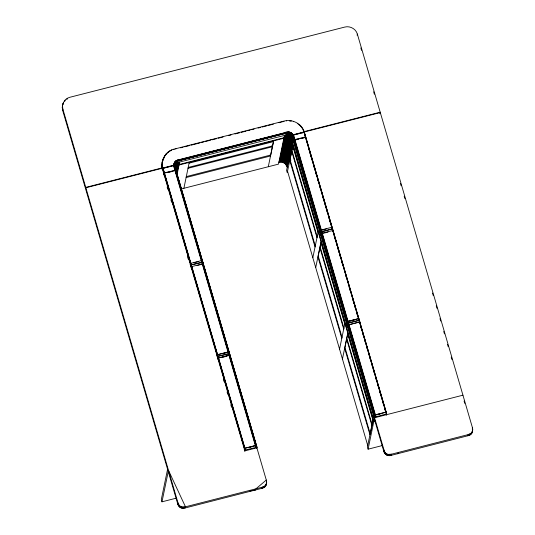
<?xml version="1.0" encoding="UTF-8"?>
<svg xmlns="http://www.w3.org/2000/svg" width="535" height="535" viewBox="0 0 535 535"><rect width="100%" height="100%" fill="white"/><g stroke="black" fill="none" stroke-linecap="round" stroke-linejoin="round"><path stroke-width="0.8" d="M174.731 161.978L175.139 162.332L174.129 166.345L174.517 164.747L175.547 163.463C177.138 158.594 173.093 163.075 173.989 165.161L162.593 168.07L162.513 168.465L173.741 165.596M161.817 168.204L161.891 169.033C160.988 160.66 165.068 151.104 174.049 149.151L284.138 121.037C292.331 118.85 301.733 123.719 304.301 131.884L292.906 134.793C291.675 131.978 288.104 131.316 285.496 132.513L179.125 159.677C175.975 159.637 174.109 162.834 173.989 165.161M256.746 448.404L256.974 447.3L174.477 165.429C173.052 162.994 179.118 157.384 177.072 162.694L175.547 163.463M288.632 131.938L288.211 134.486L177.072 162.694M176.015 163.135C176.289 162.72 176.844 159.972 175.587 161.048M175.701 161.182C172.471 164.191 176.43 167.936 175.727 171.32M176.53 162.874C176.697 162.439 177.466 159.744 176.115 160.674M62.274 107.542L62.642 105.014L62.274 107.542L62.662 110.384L85.513 188.541L85.747 187.397L62.896 109.24L62.508 106.398M164.74 167.522L162.513 168.465L162.018 164.339L162.306 161.697L162.225 162.092M162.393 169.682L162.894 168.264L173.494 165.549C174.831 165.883 175.092 163.469 174.183 163.095M174.457 164.753L174.858 162.807L174.417 162.52M174.724 167.682L174.791 166.947M174.504 164.526L173.962 164.339L174.169 165.121L174.343 163.155M266.33 484.523L266.657 482.63L266.296 480.049L256.867 447.808L244.869 450.871L162.232 168.251L85.854 187.758L85.62 188.902L177.68 503.763C178.282 507.207 182.014 509.173 185.237 507.949L262.759 488.107L265.427 486.409L266.657 482.63M304.341 132.245L292.819 135.128L291.956 137.187L383.755 451.139C384.351 454.583 388.082 456.549 391.306 455.325L467.904 435.757C471.837 435.283 473.595 430.869 472.365 427.425L380.305 112.564L303.92 132.071M288.211 134.486L288.786 134.546L289.288 132.011M63.484 102.406L62.729 104.82C63.464 101.182 66.266 98.112 69.938 97.256L344.754 27.071C349.93 25.66 355.889 28.83 357.347 34.046L380.198 112.203L379.957 113.346M62.354 108.959L62.595 107.816M62.662 110.384L62.896 109.24M64.802 101.289L65.043 100.145M66.982 99.523L67.223 98.38M162.841 159.53L162.754 159.925L163.315 158.554M163.677 157.477L163.596 157.872L166.111 154.207L169.729 150.95M162.145 166.612L162.098 163.944M164.72 155.952L164.8 155.565M166.111 154.207L166.198 153.819M167.763 152.662L167.843 152.268M163.616 174.932L164.245 172.892L175.955 170.143M202.879 262.304L176.015 170.344L164.479 173.039L164.298 173.467M171.835 149.894L170.351 150.99M173.969 149.546L174.049 149.151M175.828 149.071L175.908 148.676M174.183 165.776L174.477 163.208M174.798 164.272C174.45 162.038 177.673 159.069 179.245 160.146C178.001 160.948 175.333 161.075 174.851 163.155L175.881 161.871L177.399 161.102L287.389 133.014L290.204 133.289L292.23 135.328L301.312 133.021M175.139 163.844L175.52 162.025L175.126 161.49M174.664 167.963C174.664 165.228 176.61 162.754 179.258 162.132L176.777 174.129M174.965 167.355L175.46 164.954M175.172 167.595L175.834 164.399M175.273 168.679L176.269 163.884M175.433 169.816L176.757 163.416M175.821 170.197L177.312 163.001M176.089 171.441L177.914 162.647M176.242 173.554L178.563 162.352M176.858 175.527L179.653 162.031M183.886 188.293L189.243 162.399M210.436 139.856L210.355 140.25L205.54 141.481M190.186 264.731L190.547 263.307M190.627 266.243L191.129 264.825L202.832 262.076M190.674 266.39L191.176 264.972L202.879 262.23L229.548 353.448L229.321 354.625M191.109 267.888L191.37 266.631M203.086 264.899L203.193 263.628M167.589 469.242L161.316 499.543L161.978 501.817L176.436 498.125M161.978 501.817L168.257 471.522M247.752 130.333L247.672 130.721L250.079 130.105M177.68 503.763L177.921 502.619L85.854 187.758M177.988 504.659L177.921 502.619M178.356 505.461L178.229 503.515M178.777 506.157L179.018 505.013L178.59 504.318M179.258 506.759L179.499 505.615L179.018 505.013M179.8 507.254L180.041 506.11L179.499 505.615M180.402 507.655L180.636 506.511L180.041 506.11M181.057 507.949L181.298 506.805L180.636 506.511M181.78 508.15L182.014 507.006L185.471 506.805L262.07 487.245L265.159 485.773L266.564 483.379M182.555 508.25L182.789 507.106M183.391 508.25L183.625 507.106M184.281 508.15L184.522 507.006M185.237 507.949L185.471 506.805L168.492 470.379M216.902 356.103L217.263 354.678M217.344 357.614L217.845 356.196L229.548 353.448M217.411 357.848L217.919 356.43L229.622 353.682L256.974 447.3M217.852 359.346L218.113 358.089M229.08 352.01L228.692 351.776M272.054 145.62L272.382 146.757L270.67 155.043L186.26 176.603M268.289 166.739L273.652 140.845M229.829 356.357L229.936 355.086M282.199 121.906L282.279 121.512M286.372 121.017L286.452 120.622M284.48 135.268L278.501 164.131L180.743 189.096M278.869 162.339L279.263 162.239L284.867 135.168C288.225 134.211 291.883 136.465 292.759 139.795L287.241 167.174M279.263 162.239L279.986 162.098L285.59 135.021M279.986 162.098L280.701 162.038L286.312 134.967M287.061 134.606C286.258 129.878 291.709 133.148 292.906 134.793M280.701 162.038L281.41 162.058L287.021 134.987M287.623 134.506C286.693 127.684 295.574 138.291 291.501 133.235C288.432 130.781 279.243 133.075 290.251 133.068L289.876 134.887L291.896 136.92L292.451 134.954L292.077 133.556M281.41 162.058L282.112 162.158L287.716 135.081M291.18 120.776L291.1 121.164L289.535 121.01M287.155 166.867L285.215 163.717L282.788 162.326L288.398 135.248M283.443 162.56L289.054 135.489M289.876 134.887L289.348 134.68L289.923 132.172M284.065 162.867L289.676 135.79M290.371 135.161L291.093 132.72M284.66 163.249L290.264 136.171M293.361 121.712L293.441 121.325M290.826 135.502L291.615 133.108M285.215 163.717L290.819 136.639M291.221 135.89L291.943 133.67M285.723 164.258L291.334 137.181M291.575 136.351C291.334 135.756 292.351 132.914 292.725 134.847L292.324 134.165M286.185 164.86L291.796 137.783M286.579 165.502L292.19 138.425M286.907 166.178L292.518 139.1M292.852 140.096L286.579 170.391L287.241 172.665L292.899 145.346M293.307 141.815L294.17 139.749L305.692 136.866L304.328 132.198M293.367 142.016L294.23 139.949L305.712 137.268M297.52 123.665L297.6 123.277M303.987 131.684L302.395 128.487L299.439 124.648M300.998 126.655L301.078 126.26M302.395 128.487L302.482 128.099M302.068 132.827L303.499 132.459L302.068 132.827L302.148 132.433M304.221 132.279L304.301 131.884M244.268 449.681L244.542 448.317M244.762 451.386L245.264 449.968L256.974 447.227M261.836 488.388L262.07 487.245M262.759 488.107L262.999 486.964M357.106 35.19L357.347 34.046M263.588 487.766L263.822 486.623M264.303 487.372L264.544 486.228M264.919 486.917L265.159 485.773M265.427 486.409L265.668 485.265M266.517 480.972L266.417 483.774M312.828 257.716L318.185 231.822M265.835 485.833L266.069 484.69M266.403 482.971L266.637 481.828M266.136 485.205L266.37 484.061M319.749 232.237L320.111 230.445M320.231 233.895L320.532 232.096L321.053 231.688L332.576 228.806L305.739 137.027L332.496 228.746M320.692 235.474L321.013 233.741M315.71 267.58L321.074 241.686M331.747 227.221L331.988 227.515M380.064 113.708L380.305 112.564M339.551 349.134L344.914 323.24M346.466 323.608L346.827 321.809L347.516 321.408M346.907 325.12L347.77 323.053L359.293 320.171L332.603 228.913L320.579 232.243M346.974 325.354L347.837 323.294L359.359 320.411M347.416 326.852L347.79 325.113M347.436 326.932L347.857 325.033L348.486 324.705M342.44 358.992L347.797 333.098M358.831 318.606L358.477 318.96M373.089 419.58L367.431 446.906L368.093 449.179L382.552 445.488M373.811 417.133L374.674 415.066L386.016 412.197M373.825 417.186L374.5 415.147M368.093 449.179L374.701 417.16L386.631 413.889L386.451 415.207M383.755 451.139L383.99 449.995L374.56 417.755L462.942 395.184M384.063 452.035L383.99 449.995M384.424 452.831L384.297 450.891M384.852 453.533L385.086 452.389L384.665 451.687M385.334 454.128L385.568 452.984L385.086 452.389M385.875 454.63L386.109 453.486L385.568 452.984M386.471 455.024L386.711 453.887L386.109 453.486M387.133 455.325L387.367 454.182L386.711 453.887M387.848 455.526L388.089 454.382L391.54 454.182L468.138 434.621L471.228 433.149L472.639 430.749M388.624 455.626L388.865 454.482M389.46 455.626L389.694 454.482M390.356 455.526L390.59 454.382M391.306 455.325L391.54 454.182M467.904 435.757L468.138 434.621M468.834 435.483L469.068 434.34M469.656 435.142L469.897 433.999M470.379 434.748L470.613 433.604M470.994 434.293L471.228 433.149M472.365 427.425L472.351 429.485L472.592 428.341M471.502 433.778L471.736 432.634M471.903 433.21L472.144 432.066M62.401 106.157L62.969 103.676M162.132 162.546L164.626 156.407M174.577 163.269L174.537 165.134M174.51 164.185L174.898 162.934M290.251 133.068L290.532 132.406M472.204 432.581L472.472 430.347M174.938 166.238L175.159 165.569M321.033 233.822L321.983 233.173L333.064 230.485M217.163 354.845L228.987 351.849M321.074 233.735L322.284 233.18M175.52 162.025L177.386 160.319L179.178 159.851L287.342 132.239L289.789 132.606M386.069 412.465L386.116 412.124M175.36 161.71L179.178 159.851M175.44 161.804L177.426 160.473L285.583 132.847C287.957 131.63 291.261 132.526 292.304 135.061L291.401 133.349M175.493 161.891L176.878 160.801L179.212 160.012M175.928 161.583L177.459 160.6L287.395 132.526L289.763 132.707M397.411 453.76L398.655 452.67M255.964 488.803L266.296 480.049M175.928 161.644L179.245 160.146M320.197 230.418L320.592 230.117M347.884 325.106L359.808 321.943M191.423 266.657L203.099 263.695M218.166 358.116L229.227 355.146L230.083 355.334M244.562 448.37L256.332 445.367M176.389 161.323L287.409 132.64L289.736 132.794M176.389 161.256L179.258 160.259M218.247 358.055L229.843 355.153M347.329 321.542L358.818 318.559M374.694 415.127L375.142 414.973M332.723 230.886L333.078 230.531L332.69 230.438M359.466 322.344L359.781 321.863M176.911 161.062L287.409 132.727L289.174 132.66L285.543 132.693M176.864 161.282L177.433 161.088M320.819 230.097L331.934 227.248M190.687 263.314L201.996 260.465M217.404 354.685L228.512 351.863M347.777 321.388L358.651 318.613M348.746 324.712L359.741 321.923M180.649 147.841L183.057 147.225M184.662 146.811L189.477 145.58M191.082 145.172L199.916 142.919M201.521 142.504L203.935 141.889M211.947 139.842L216.708 138.632M218.293 138.224L223.062 137.007M228.612 135.589L231 134.981M234.965 133.964L239.727 132.747M241.318 132.346L246.08 131.129M251.684 129.697L254.092 129.082M258.104 128.059L260.518 127.444M262.123 127.029L266.938 125.799M268.543 125.391L273.365 124.16M278.982 122.722L281.397 122.107M282.814 121.746L284.058 121.432M85.747 187.397L162.125 167.89M303.813 131.704L380.198 112.203M283.965 137.722L179.145 164.492L179.038 165.007L283.858 138.237M189.042 163.168L273.452 141.614L272.562 145.901L188.153 167.455M168.177 172.477L172.832 171.287M296.089 139.809L298.416 139.214M302.295 138.224L305.398 137.428M187.979 168.311L272.382 146.757M186.106 177.546L270.516 155.993L270.182 154.856M279.009 161.657C282.56 160.42 286.599 162.854 287.382 166.485M290.94 160.192L289.763 160.493L315.048 246.969M193.77 262.839L198.425 261.648M321.682 230.17L326.337 228.98M197.054 265.534L201.708 264.343M322.638 233.461L328.069 232.076M222.032 353.809L227.462 352.418M349.943 321.14L354.598 319.957M221.47 357.587L226.9 356.196M375.403 414.832L385.829 412.171M244.943 448.216L255.369 445.555M249.397 447.387L254.051 446.203M376.533 414.919L380.412 413.93M375.47 420.931L373.858 421.339L292.344 142.551M375.369 421.446L373.751 421.854L292.237 143.066M201.274 260.545L202.136 260.405M202.21 263.755L203.22 263.708M285.623 133.095L287.997 132.693L285.61 132.981M255.623 445.428L256.218 445.354M285.583 132.847L288.599 132.6M287.389 133.014L287.95 132.914M249.972 490.963L255.723 489.946M174.029 163.703L174.557 163.971M288.786 134.546L289.348 134.68M282.112 162.158L282.788 162.326M387.367 454.182L388.089 454.382M181.298 506.805L182.014 507.006M289.676 133.088L290.204 133.295M289.261 132.185L289.83 132.479M290.271 133.008L292.277 135.114L290.766 133.282M298.135 124.127L299.359 125.043M290.706 133.569L292.23 135.342M291.267 133.543L292.364 135.007L291.501 133.235M291.321 133.456L291.675 133.951M360.837 47.949L361.54 50.343M373.664 91.813L374.36 94.207M400.434 183.365L401.136 185.765M404.179 196.171L404.881 198.572M432.501 293.046L433.203 295.447M436.246 305.859L436.955 308.26M439.997 318.666L440.7 321.067M443.742 331.479L444.445 333.88M447.487 344.286L448.19 346.687M451.232 357.099L451.935 359.5M464.079 401.043L464.775 403.403M359.346 320.365L386.711 413.95M304.261 132.185L305.612 136.806M332.536 228.893L359.212 320.111M359.279 320.351L386.631 413.889M304.141 132.192L305.492 136.82M305.552 137.02L332.375 228.753M332.422 228.906L359.092 320.124M359.166 320.358L386.511 413.903M303.974 132.232L305.325 136.853M305.385 137.06L386.344 413.936M308.434 147.807L309.13 150.201M309.598 151.793L311.23 157.377M312.166 160.574L312.868 162.968M313.329 164.559L314.968 170.143M315.897 173.34L316.6 175.734M317.529 178.924L318.231 181.318M319.629 186.106L320.331 188.501M321.267 191.69L321.963 194.085M322.899 197.275L324.063 201.267M324.999 204.457L325.695 206.851M326.163 208.443L327.333 212.435M328.731 217.223L329.433 219.617M329.894 221.209L331.065 225.202M334.134 235.694L335.305 239.693M336.241 242.897L336.943 245.297M337.879 248.501L339.05 252.507M339.986 255.71L340.688 258.111M341.624 261.314L342.795 265.32M345.369 274.127L346.54 278.126M349.114 286.934L350.285 290.94M352.859 299.747L354.03 303.753M354.498 305.351L355.668 309.357M356.604 312.56L357.775 316.56M360.871 327.132L361.566 329.527M362.971 334.315L363.666 336.716M364.603 339.906L365.305 342.3M366.702 347.088L367.405 349.482M368.341 352.679L369.036 355.073M369.504 356.671L370.675 360.657M372.072 365.452L372.775 367.846M373.236 369.438L374.406 373.43M375.804 378.218L376.506 380.612M377.442 383.809L378.138 386.203M379.542 390.991L380.238 393.385M381.174 396.582L381.876 398.976M382.344 400.568L383.508 404.56M384.912 409.349L385.608 411.749M293.548 134.894L294.899 139.515M294.959 139.722L321.782 231.454M321.823 231.601L348.499 322.819M348.566 323.06L375.918 416.598M293.267 134.967L294.624 139.595M294.678 139.795L321.502 231.528M321.548 231.682L348.218 322.899M348.292 323.133L375.637 416.678M293.026 135.047L294.377 139.668M294.437 139.876L321.261 231.608M321.308 231.755L347.977 322.973M348.044 323.214L375.396 416.752M292.819 135.128L294.17 139.749M294.23 139.949L321.053 231.688M321.094 231.836L347.77 323.053M347.837 323.294L375.189 416.832M292.645 135.201L293.996 139.829M294.056 140.03L320.88 231.769M320.926 231.916L347.596 323.133M347.663 323.374L375.015 416.912M292.505 135.288L293.855 139.909M293.916 140.117L320.739 231.849M320.786 231.996L347.456 323.214M347.529 323.454L374.874 416.992M292.404 135.368L293.755 139.989M293.815 140.197L320.639 231.929M320.679 232.076L347.355 323.294M347.422 323.535L374.774 417.073M292.331 135.449L293.648 140.163M293.742 140.277L347.248 323.468M347.355 323.621L374.667 417.246M293.695 140.417L320.05 230.632M321.027 233.875L346.767 322.003M347.763 325.334L374.132 415.581M318.104 232.658L292.812 146.175L291.929 150.462L317.215 236.945M344.834 324.07L320.987 242.522L320.097 246.809L343.945 328.356M317.034 237.801L291.749 151.325L290.03 159.611L315.322 246.093M343.764 329.219L319.923 247.665L318.205 255.951L342.052 337.505M317.937 256.833L341.778 338.387M344.66 348.245L369.952 434.728M287.536 171.24L367.726 445.474M174.363 165.409L175.714 170.036M175.774 170.237L202.598 261.969M202.638 262.123L229.308 353.341M229.381 353.582L256.733 447.12M174.203 165.415L175.554 170.043M175.614 170.244L202.437 261.976M202.477 262.123L229.154 353.347M229.221 353.582L256.573 447.12M174.009 165.442L175.36 170.063M175.42 170.27L202.243 262.003M202.284 262.15L228.953 353.367M229.027 353.608L256.379 447.146M173.768 165.489L175.119 170.11M175.179 170.317L202.003 262.05M202.049 262.197L228.719 353.414M228.793 353.655L256.138 447.193M173.494 165.549L174.845 170.177M174.905 170.377L201.728 262.11M201.775 262.264L228.445 353.481M228.512 353.715L255.864 447.26M163.068 168.211L164.419 172.838M164.479 173.039L191.303 264.772M191.349 264.925L218.019 356.143M218.086 356.384L245.438 449.922M162.894 168.264L164.245 172.892M164.305 173.093L191.129 264.825M191.176 264.972L217.845 356.196M217.919 356.43L245.264 449.968M162.767 168.318L164.118 172.939M164.178 173.146L191.002 264.878M191.048 265.026L217.718 356.25L190.968 265.079M217.792 356.484L245.137 450.022M162.687 168.371L164.038 172.999M164.098 173.2L190.921 264.932M217.705 356.537L245.057 450.075M162.653 168.431L164.004 173.052M164.064 173.253L190.888 264.992M190.928 265.139L217.605 356.357M217.671 356.598L245.023 450.136M167.147 187.009L167.85 189.41M170.892 199.822L171.595 202.223M187.511 256.666L188.213 259.067M223.329 379.161L224.031 381.562M227.074 391.968L227.776 394.369M230.826 404.781L231.528 407.182M174.136 164.345L174.423 165.094L174.196 163.737M162.225 166.218L162.593 168.07M162.373 167.756L162.513 168.471M174.504 164.472L174.544 165.188M346.647 339.076L344.935 347.369L370.22 433.845L371.939 425.559L346.647 339.076M347.717 333.934L346.827 338.22L372.113 424.703L373.002 420.416L347.717 333.934"/></g></svg>
